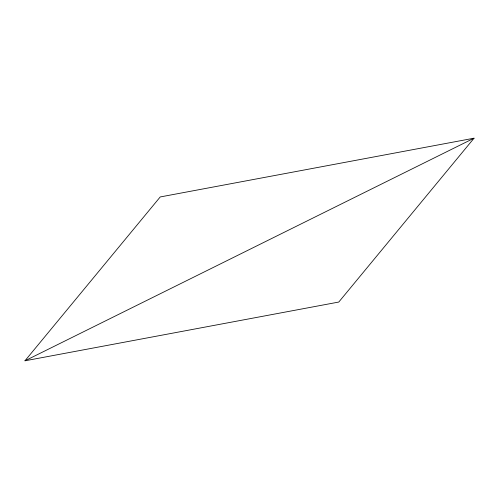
<?xml version="1.0" encoding="UTF-8"?>
<svg xmlns="http://www.w3.org/2000/svg" width="499" height="499" viewBox="0 0 499 499"><rect width="100%" height="100%" fill="white"/><g stroke="black" fill="none" stroke-linecap="round" stroke-linejoin="round"><path stroke-width="0.75" d="M24.95 360.808L160.223 196.949L474.05 138.192L338.777 302.051L24.95 360.808L474.05 138.192"/></g></svg>
